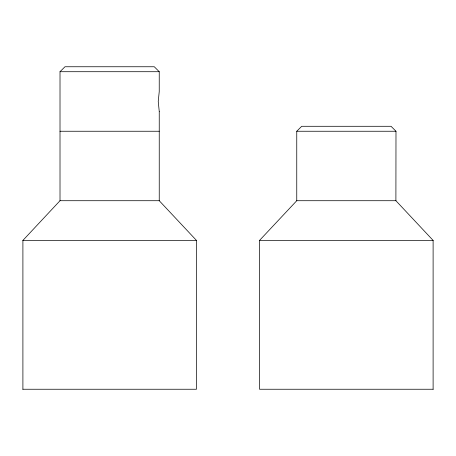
<?xml version="1.0" encoding="UTF-8"?>
<svg xmlns="http://www.w3.org/2000/svg" width="456" height="456" viewBox="0 0 456 456"><rect width="100%" height="100%" fill="white"/><g stroke="black" fill="none" stroke-linecap="round" stroke-linejoin="round"><path stroke-width="0.68" d="M433.2 389.247L259.544 389.247L259.544 240.403L296.759 200.714L296.759 131.248L301.718 126.289L391.026 126.289L395.99 131.248L395.899 200.714L433.109 240.403L433.109 389.247M159.241 111.389L158.238 101.483L159.235 91.588L159.241 71.712L154.282 66.753L64.974 66.753L60.01 71.712L60.01 200.714L22.903 240.403L22.903 389.247M60.01 71.712L159.241 71.712M60.01 131.248L159.241 131.248M296.759 131.248L395.99 131.248M60.01 200.714L159.241 200.714L196.456 240.403L196.456 389.247L22.8 389.247M296.759 200.714L395.99 200.714M22.8 240.403L196.456 240.403M259.544 240.403L433.2 240.403M159.241 111.406L159.241 200.714"/></g></svg>
